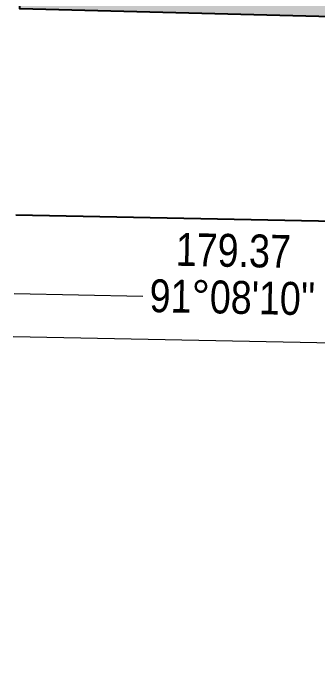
# Model space of a CAD drawing. Extents: x 412674 to 416801, y 6212064 to 6215747.
# Drawn here: x 415538.4 to 415631, y 6214427.8 to 6214629.8 of the extents above; entities that cross this region are included whole.
import ezdxf
from ezdxf.enums import TextEntityAlignment as Align

# ---------------------------------------------------------------- set-up
doc = ezdxf.new("R2010")
doc.units = 0
doc.header["$LTSCALE"] = 5
for name, color, linetype in [('AS-ROADS', 254, 'Continuous'), ('L-BD', 7, 'Continuous'), ('L-TITLEDB', 4, 'Continuous')]:
    doc.layers.add(name, color=color, linetype=linetype)
doc.layers.add('AS-TELUS-ATCO PIPELINES', color=7, linetype='foc-TEL', lineweight=9, true_color=0xff9c38)
doc.styles.add('80L', font='ARIALN.TTF', dxfattribs={"height": 10})
doc.styles.add('foc-LtypeFont', font='ARIALN.TTF', dxfattribs={"height": 7.35})
doc.linetypes.add('foc-TEL', pattern='A,2,-1,["T",foc-LtypeFont,S=0.2,R=0,X=-0.425,Y=-0.75],-1.24,8', length=12.24)

msp = doc.modelspace()

# ---------------------------------------------------------------- hatches: boundary and pattern name
at = {"layer": 'AS-ROADS'}
h = msp.add_hatch(color=256, dxfattribs=at)
h.dxf.hatch_style = 1
h.paths.add_polyline_path([(416028.928, 6214099.613), (416032.298, 6214257.243), (416035.098, 6214391.183), (416037.428, 6214529.613), (416024.258, 6214579.533), (416008.458, 6214601.523), (415994.588, 6214618.803), (415977.728, 6214621.053), (415943.828, 6214620.883), (415540.375, 6214631.213), (415544.321, 6214830.321), (416791.446, 6214807.258), (416787.49, 6214607.6), (416574.038, 6214610.933), (416359.828, 6214615.113), (416200.538, 6214618.233), (416185.108, 6214618.483), (416168.668, 6214613.853), (416149.628, 6214599.513), (416132.628, 6214579.943), (416118.498, 6214558.953), (416113.328, 6214534.713), (416113.318, 6214504.543), (416111.058, 6214435.643), (416110.258, 6214423.983), (416106.828, 6214260.703), (416105.678, 6214233.903), (416131.528, 6214230.463), (416133.628, 6214261.193), (416154.518, 6214289.923), (416165.928, 6214295.333), (416192.948, 6214301.013), (416280.408, 6214303.523), (416433.888, 6214299.673), (416506.538, 6214299.243), (416498.078, 6214066.183), (416377.258, 6214072.923), (416276.448, 6214079.443), (416242.718, 6214085.933), (416132.758, 6214085.803), (416125.825, 6213764.84), (416025.984, 6213766.819), (416028.874, 6214097.048)])

# ---------------------------------------------------------------- linework, layer by layer
at = {"layer": 'AS-ROADS', "flags": 128}
msp.add_lwpolyline([(415994.588, 6214618.803), (415977.728, 6214621.053), (415943.828, 6214620.883), (415540.375, 6214631.213), (415544.321, 6214830.321), (416791.446, 6214807.258)], dxfattribs=at)
at = {"layer": 'AS-TELUS-ATCO PIPELINES'}
msp.add_line((415538.4, 6214531.557), (416204.697, 6214518.348), dxfattribs=at)
at = {"layer": 'AS-TELUS-ATCO PIPELINES', "flags": 128}
msp.add_lwpolyline([(415538.658, 6214544.589), (415577.788, 6214543.813)], dxfattribs=at)
at = {"layer": 'L-TITLEDB'}
msp.add_line((415539.133, 6214568.534), (416009.987, 6214559.199), dxfattribs=at)

# ---------------------------------------------------------------- texts
at = {"layer": 'L-BD', "style": '80L'}
for s, p in [('179.37', (415605.355, 6214557.723)), ("91°08'10''", (415605.073, 6214543.482))]:
    msp.add_text(s, height=9.9959, rotation=358.8643, dxfattribs=at).set_placement(p, align=Align.MIDDLE)

doc.saveas('drawing.dxf')
